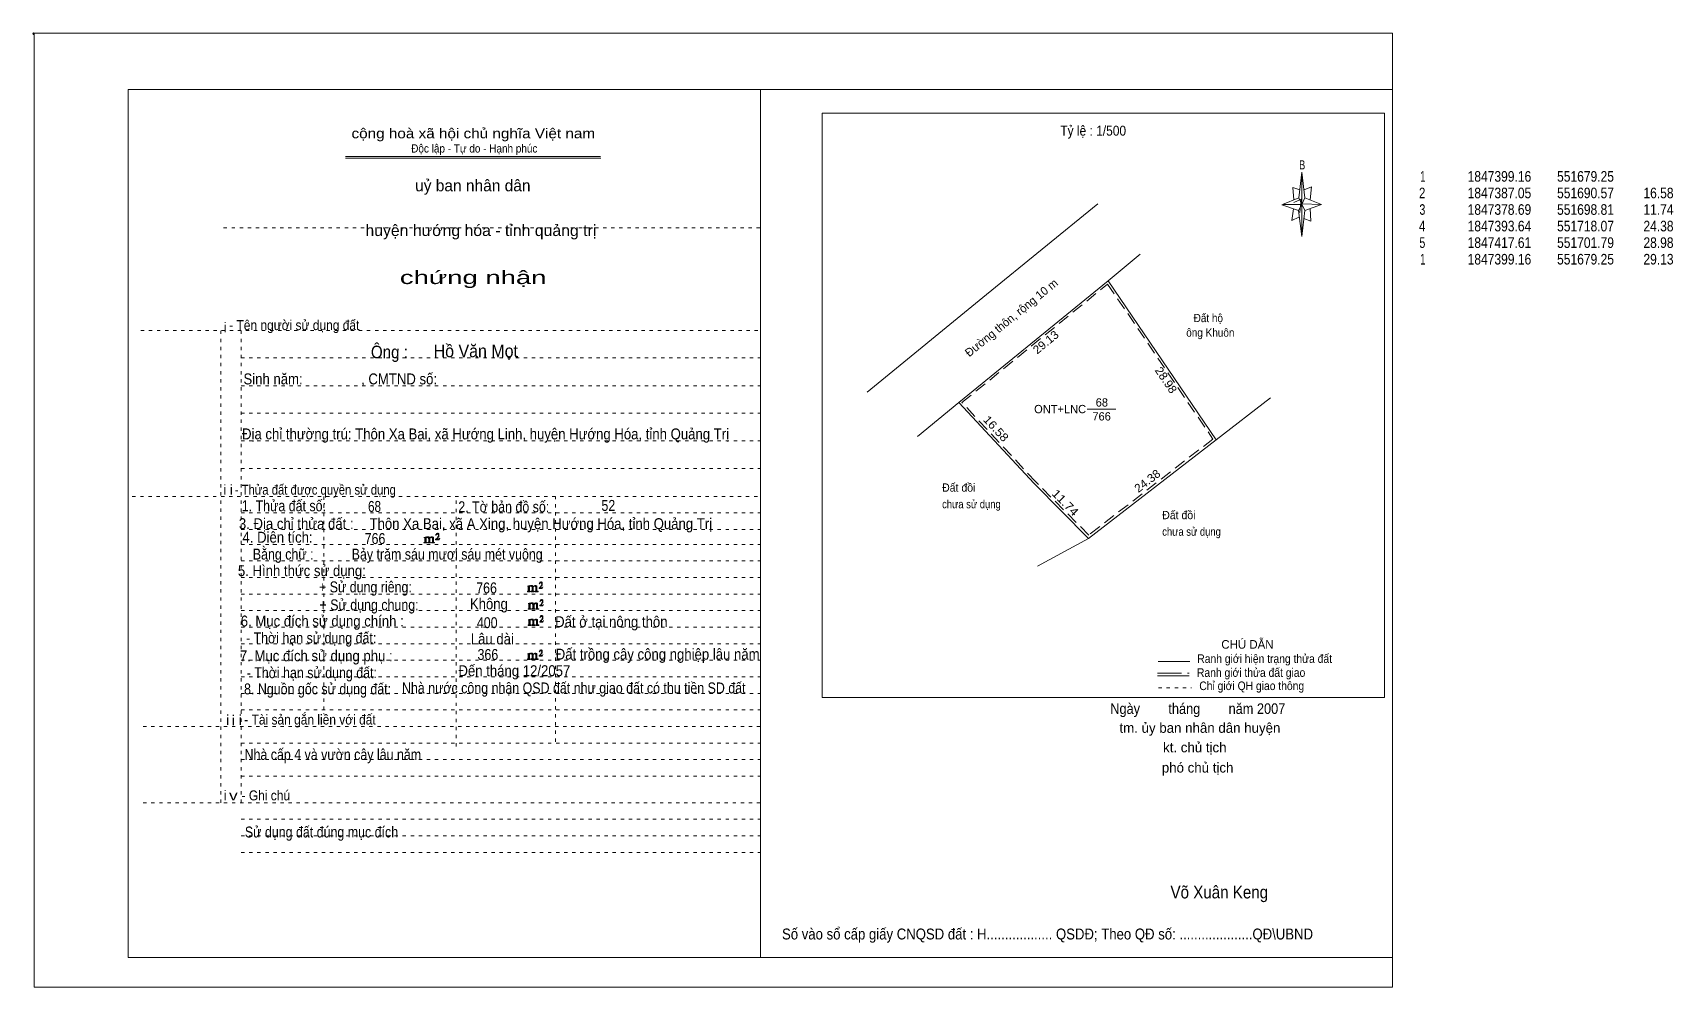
# Model space of a CAD drawing. Header units: centimetres. Extents: x -1.6 to 48, y -3.3 to 25.5.
import ezdxf
from ezdxf.enums import TextEntityAlignment as Align

# ---------------------------------------------------------------- set-up
doc = ezdxf.new("R2010")
doc.units = ezdxf.units.CM
doc.header["$LTSCALE"] = 0.12
for name, pattern in [('DOTTED', [1.5, 0.3, -1.2]), ('LONG_DASHED', [7.5, 6, -1.5]), ('MEDIUM_DASHED', [4.5, 3, -1.5])]:
    doc.linetypes.add(name, pattern=pattern)
for name, color, linetype, lineweight in [('1', 7, 'DOTTED', 13), ('10', 7, 'Continuous', 13), ('13', 7, 'Continuous', 13), ('4', 7, 'Continuous', 13), ('5', 7, 'Continuous', 13), ('50', 7, 'Continuous', 13)]:
    doc.layers.add(name, color=color, linetype=linetype, lineweight=lineweight)
doc.layers.add('25', color=7, linetype='Continuous')
doc.layers.add('30', color=7, linetype='Continuous')

msp = doc.modelspace()

# ---------------------------------------------------------------- hatches: boundary and pattern name
at = {"layer": '50'}
for points in [[(10.27, 10.13), (10.27, 10.12), (10.27, 10.11), (10.25, 10.11), (10.24, 10.11), (10.24, 10.1), (10.33, 10.1), (10.33, 10.11), (10.32, 10.11), (10.31, 10.11), (10.31, 10.12), (10.31, 10.13), (10.31, 10.24), (10.31, 10.25), (10.32, 10.26), (10.34, 10.26), (10.35, 10.26), (10.36, 10.26), (10.37, 10.25), (10.39, 10.22), (10.39, 10.13), (10.37, 10.12), (10.37, 10.11), (10.36, 10.11), (10.35, 10.11), (10.35, 10.1), (10.44, 10.1), (10.44, 10.11), (10.43, 10.11), (10.42, 10.11), (10.42, 10.12), (10.42, 10.13), (10.42, 10.24), (10.44, 10.26), (10.45, 10.26), (10.46, 10.26), (10.49, 10.26), (10.49, 10.25), (10.5, 10.24), (10.5, 10.22), (10.5, 10.13), (10.5, 10.12), (10.49, 10.11), (10.49, 10.11), (10.47, 10.11), (10.47, 10.1), (10.56, 10.1), (10.56, 10.11), (10.55, 10.11), (10.54, 10.11), (10.53, 10.12), (10.53, 10.13), (10.53, 10.2), (10.53, 10.25), (10.53, 10.26), (10.52, 10.27), (10.5, 10.28), (10.47, 10.28), (10.46, 10.28), (10.44, 10.27), (10.41, 10.25), (10.41, 10.26), (10.4, 10.28), (10.39, 10.28), (10.37, 10.28), (10.35, 10.28), (10.34, 10.28), (10.32, 10.26), (10.31, 10.26), (10.31, 10.25), (10.31, 10.25), (10.31, 10.26), (10.31, 10.28), (10.24, 10.26), (10.24, 10.26), (10.25, 10.26), (10.27, 10.25), (10.27, 10.24), (10.27, 10.23)], [(10.69, 10.19), (10.72, 10.24), (10.72, 10.24), (10.71, 10.22), (10.69, 10.22), (10.68, 10.22), (10.63, 10.22), (10.66, 10.26), (10.67, 10.27), (10.69, 10.28), (10.69, 10.3), (10.69, 10.32), (10.69, 10.34), (10.69, 10.35), (10.69, 10.37), (10.68, 10.38), (10.67, 10.38), (10.66, 10.39), (10.65, 10.39), (10.63, 10.38), (10.63, 10.38), (10.62, 10.37), (10.61, 10.35), (10.59, 10.33), (10.61, 10.33), (10.61, 10.35), (10.62, 10.35), (10.63, 10.36), (10.65, 10.36), (10.66, 10.36), (10.67, 10.35), (10.68, 10.35), (10.68, 10.32), (10.68, 10.3), (10.66, 10.28), (10.66, 10.26), (10.65, 10.25), (10.59, 10.2), (10.59, 10.19)], [(13.39, 8.66), (13.39, 8.65), (13.39, 8.64), (13.38, 8.64), (13.37, 8.64), (13.37, 8.62), (13.45, 8.62), (13.45, 8.64), (13.44, 8.64), (13.43, 8.64), (13.43, 8.65), (13.43, 8.66), (13.43, 8.77), (13.43, 8.78), (13.44, 8.79), (13.47, 8.79), (13.48, 8.79), (13.49, 8.79), (13.5, 8.78), (13.51, 8.74), (13.51, 8.66), (13.5, 8.65), (13.5, 8.64), (13.49, 8.64), (13.48, 8.64), (13.48, 8.62), (13.57, 8.62), (13.57, 8.64), (13.55, 8.64), (13.54, 8.64), (13.54, 8.65), (13.54, 8.66), (13.54, 8.77), (13.57, 8.79), (13.58, 8.79), (13.59, 8.79), (13.61, 8.79), (13.61, 8.78), (13.62, 8.77), (13.62, 8.74), (13.62, 8.66), (13.62, 8.65), (13.61, 8.64), (13.61, 8.64), (13.6, 8.64), (13.6, 8.62), (13.69, 8.62), (13.69, 8.64), (13.67, 8.64), (13.66, 8.64), (13.65, 8.65), (13.65, 8.66), (13.65, 8.73), (13.65, 8.78), (13.65, 8.79), (13.64, 8.8), (13.62, 8.81), (13.6, 8.81), (13.59, 8.81), (13.57, 8.8), (13.53, 8.78), (13.53, 8.79), (13.52, 8.81), (13.51, 8.81), (13.5, 8.81), (13.48, 8.81), (13.47, 8.81), (13.44, 8.79), (13.43, 8.79), (13.43, 8.78), (13.43, 8.78), (13.43, 8.79), (13.43, 8.81), (13.37, 8.79), (13.37, 8.79), (13.38, 8.79), (13.39, 8.78), (13.39, 8.77), (13.39, 8.76)], [(13.82, 8.72), (13.84, 8.77), (13.84, 8.77), (13.83, 8.74), (13.82, 8.74), (13.81, 8.74), (13.75, 8.74), (13.79, 8.79), (13.8, 8.8), (13.82, 8.81), (13.82, 8.83), (13.82, 8.84), (13.82, 8.87), (13.82, 8.88), (13.82, 8.9), (13.81, 8.91), (13.8, 8.91), (13.79, 8.92), (13.77, 8.92), (13.75, 8.91), (13.75, 8.91), (13.74, 8.9), (13.73, 8.88), (13.72, 8.86), (13.73, 8.86), (13.73, 8.88), (13.74, 8.88), (13.75, 8.89), (13.77, 8.89), (13.79, 8.89), (13.8, 8.88), (13.81, 8.88), (13.81, 8.84), (13.81, 8.83), (13.79, 8.81), (13.79, 8.79), (13.77, 8.78), (13.72, 8.73), (13.72, 8.72)], [(13.41, 8.12), (13.41, 8.11), (13.41, 8.1), (13.4, 8.1), (13.39, 8.1), (13.39, 8.09), (13.48, 8.09), (13.48, 8.1), (13.47, 8.1), (13.45, 8.1), (13.45, 8.11), (13.45, 8.12), (13.45, 8.23), (13.45, 8.24), (13.47, 8.26), (13.49, 8.26), (13.5, 8.26), (13.51, 8.26), (13.52, 8.24), (13.53, 8.21), (13.53, 8.12), (13.52, 8.11), (13.52, 8.1), (13.51, 8.1), (13.5, 8.1), (13.5, 8.09), (13.59, 8.09), (13.59, 8.1), (13.58, 8.1), (13.57, 8.1), (13.57, 8.11), (13.57, 8.12), (13.57, 8.23), (13.59, 8.26), (13.6, 8.26), (13.61, 8.26), (13.63, 8.26), (13.63, 8.24), (13.64, 8.23), (13.64, 8.21), (13.64, 8.12), (13.64, 8.11), (13.63, 8.1), (13.63, 8.1), (13.62, 8.1), (13.62, 8.09), (13.71, 8.09), (13.71, 8.1), (13.7, 8.1), (13.69, 8.1), (13.67, 8.11), (13.67, 8.12), (13.67, 8.2), (13.67, 8.24), (13.67, 8.26), (13.66, 8.27), (13.64, 8.28), (13.62, 8.28), (13.61, 8.28), (13.59, 8.27), (13.55, 8.24), (13.55, 8.26), (13.54, 8.28), (13.53, 8.28), (13.52, 8.28), (13.5, 8.28), (13.49, 8.28), (13.47, 8.26), (13.45, 8.26), (13.45, 8.24), (13.45, 8.24), (13.45, 8.26), (13.45, 8.28), (13.39, 8.26), (13.39, 8.26), (13.4, 8.26), (13.41, 8.24), (13.41, 8.23), (13.41, 8.22)], [(13.84, 8.19), (13.86, 8.23), (13.86, 8.23), (13.85, 8.21), (13.84, 8.21), (13.83, 8.21), (13.77, 8.21), (13.81, 8.26), (13.82, 8.27), (13.84, 8.28), (13.84, 8.3), (13.84, 8.31), (13.84, 8.33), (13.84, 8.34), (13.84, 8.37), (13.83, 8.38), (13.82, 8.38), (13.81, 8.39), (13.8, 8.39), (13.77, 8.38), (13.77, 8.38), (13.76, 8.37), (13.75, 8.34), (13.74, 8.32), (13.75, 8.32), (13.75, 8.34), (13.76, 8.34), (13.77, 8.36), (13.8, 8.36), (13.81, 8.36), (13.82, 8.34), (13.83, 8.34), (13.83, 8.31), (13.83, 8.3), (13.81, 8.28), (13.81, 8.26), (13.8, 8.24), (13.74, 8.2), (13.74, 8.19)], [(13.41, 7.64), (13.41, 7.63), (13.41, 7.62), (13.4, 7.62), (13.39, 7.62), (13.39, 7.6), (13.47, 7.6), (13.47, 7.62), (13.46, 7.62), (13.45, 7.62), (13.45, 7.63), (13.45, 7.64), (13.45, 7.75), (13.45, 7.76), (13.46, 7.77), (13.49, 7.77), (13.5, 7.77), (13.51, 7.77), (13.52, 7.76), (13.53, 7.72), (13.53, 7.64), (13.52, 7.63), (13.52, 7.62), (13.51, 7.62), (13.5, 7.62), (13.5, 7.6), (13.59, 7.6), (13.59, 7.62), (13.57, 7.62), (13.56, 7.62), (13.56, 7.63), (13.56, 7.64), (13.56, 7.75), (13.59, 7.77), (13.6, 7.77), (13.61, 7.77), (13.63, 7.77), (13.63, 7.76), (13.64, 7.75), (13.64, 7.72), (13.64, 7.64), (13.64, 7.63), (13.63, 7.62), (13.63, 7.62), (13.62, 7.62), (13.62, 7.6), (13.71, 7.6), (13.71, 7.62), (13.69, 7.62), (13.68, 7.62), (13.67, 7.63), (13.67, 7.64), (13.67, 7.71), (13.67, 7.76), (13.67, 7.77), (13.66, 7.78), (13.64, 7.79), (13.62, 7.79), (13.61, 7.79), (13.59, 7.78), (13.55, 7.76), (13.55, 7.77), (13.54, 7.79), (13.53, 7.79), (13.52, 7.79), (13.5, 7.79), (13.49, 7.79), (13.46, 7.77), (13.45, 7.77), (13.45, 7.76), (13.45, 7.76), (13.45, 7.77), (13.45, 7.79), (13.39, 7.77), (13.39, 7.77), (13.4, 7.77), (13.41, 7.76), (13.41, 7.75), (13.41, 7.74)], [(13.84, 7.7), (13.86, 7.75), (13.86, 7.75), (13.85, 7.72), (13.84, 7.72), (13.83, 7.72), (13.77, 7.72), (13.81, 7.77), (13.82, 7.78), (13.84, 7.79), (13.84, 7.81), (13.84, 7.82), (13.84, 7.85), (13.84, 7.86), (13.84, 7.88), (13.83, 7.89), (13.82, 7.89), (13.81, 7.9), (13.79, 7.9), (13.77, 7.89), (13.77, 7.89), (13.76, 7.88), (13.75, 7.86), (13.74, 7.84), (13.75, 7.84), (13.75, 7.86), (13.76, 7.86), (13.77, 7.87), (13.79, 7.87), (13.81, 7.87), (13.82, 7.86), (13.83, 7.86), (13.83, 7.82), (13.83, 7.81), (13.81, 7.79), (13.81, 7.77), (13.79, 7.76), (13.74, 7.71), (13.74, 7.7)], [(13.39, 6.61), (13.39, 6.6), (13.39, 6.59), (13.38, 6.59), (13.37, 6.59), (13.37, 6.57), (13.45, 6.57), (13.45, 6.59), (13.44, 6.59), (13.43, 6.59), (13.43, 6.6), (13.43, 6.61), (13.43, 6.72), (13.43, 6.73), (13.44, 6.74), (13.47, 6.74), (13.48, 6.74), (13.49, 6.74), (13.5, 6.73), (13.51, 6.69), (13.51, 6.61), (13.5, 6.6), (13.5, 6.59), (13.49, 6.59), (13.48, 6.59), (13.48, 6.57), (13.57, 6.57), (13.57, 6.59), (13.55, 6.59), (13.54, 6.59), (13.54, 6.6), (13.54, 6.61), (13.54, 6.72), (13.57, 6.74), (13.58, 6.74), (13.59, 6.74), (13.61, 6.74), (13.61, 6.73), (13.62, 6.72), (13.62, 6.69), (13.62, 6.61), (13.62, 6.6), (13.61, 6.59), (13.61, 6.59), (13.6, 6.59), (13.6, 6.57), (13.69, 6.57), (13.69, 6.59), (13.67, 6.59), (13.66, 6.59), (13.65, 6.6), (13.65, 6.61), (13.65, 6.68), (13.65, 6.73), (13.65, 6.74), (13.64, 6.75), (13.62, 6.76), (13.6, 6.76), (13.59, 6.76), (13.57, 6.75), (13.53, 6.73), (13.53, 6.74), (13.52, 6.76), (13.51, 6.76), (13.5, 6.76), (13.48, 6.76), (13.47, 6.76), (13.44, 6.74), (13.43, 6.74), (13.43, 6.73), (13.43, 6.73), (13.43, 6.74), (13.43, 6.76), (13.37, 6.74), (13.37, 6.74), (13.38, 6.74), (13.39, 6.73), (13.39, 6.72), (13.39, 6.71)], [(13.82, 6.67), (13.84, 6.72), (13.84, 6.72), (13.83, 6.69), (13.82, 6.69), (13.81, 6.69), (13.75, 6.69), (13.79, 6.74), (13.8, 6.75), (13.82, 6.76), (13.82, 6.78), (13.82, 6.79), (13.82, 6.82), (13.82, 6.83), (13.82, 6.85), (13.81, 6.86), (13.8, 6.86), (13.79, 6.87), (13.77, 6.87), (13.75, 6.86), (13.75, 6.86), (13.74, 6.85), (13.73, 6.83), (13.72, 6.81), (13.73, 6.81), (13.73, 6.83), (13.74, 6.83), (13.75, 6.84), (13.77, 6.84), (13.79, 6.84), (13.8, 6.83), (13.81, 6.83), (13.81, 6.79), (13.81, 6.78), (13.79, 6.76), (13.79, 6.74), (13.77, 6.73), (13.72, 6.68), (13.72, 6.67)]]:
    msp.add_hatch(color=256, dxfattribs=at).paths.add_polyline_path(points)

# ---------------------------------------------------------------- linework, layer by layer
at = {"layer": '1', "linetype": 'Continuous'}
for p, q in [((1.31, -2.42), (1.31, 23.78)), ((1.31, 23.78), (39.51, 23.78)), ((20.41, -2.42), (20.41, 23.78)), ((39.51, -2.42), (39.51, 23.78)), ((7.87, 21.76), (15.58, 21.76)), ((7.87, 21.71), (15.59, 21.71)), ((36.67, 20.13), (36.16, 20.3)), ((1.31, -2.42), (39.51, -2.42))]:
    msp.add_line(p, q, dxfattribs=at)
at = {"layer": '1'}
for p, q in [((4.19, 19.61), (20.41, 19.61)), ((1.69, 16.51), (20.41, 16.51)), ((4.11, 2.25), (4.11, 16.51)), ((4.72, 2.25), (4.72, 16.51)), ((4.72, 15.68), (20.41, 15.68)), ((4.72, 14.84), (20.41, 14.84)), ((4.72, 14.01), (20.41, 14.01)), ((4.72, 13.18), (20.41, 13.18)), ((4.72, 12.34), (20.41, 12.34)), ((1.43, 11.5), (20.41, 11.5)), ((7.22, 5.05), (7.22, 11.5)), ((11.22, 3.95), (11.22, 11.5)), ((14.22, 4.09), (14.22, 11.5)), ((4.72, 11), (20.41, 11)), ((4.72, 10.5), (20.41, 10.5)), ((4.72, 10.05), (20.41, 10.05)), ((4.72, 9.55), (20.41, 9.55)), ((4.72, 9.05), (20.41, 9.05)), ((4.72, 8.55), (20.41, 8.55)), ((4.72, 8.05), (20.41, 8.05)), ((4.72, 7.55), (20.41, 7.55)), ((4.72, 7.05), (20.41, 7.05)), ((4.72, 6.55), (20.41, 6.55)), ((4.72, 6.05), (20.41, 6.05)), ((4.72, 5.55), (20.41, 5.55)), ((4.72, 5.05), (20.41, 5.05)), ((1.76, 4.55), (20.41, 4.55)), ((4.72, 4.05), (20.41, 4.05)), ((4.72, 3.55), (20.41, 3.55)), ((4.72, 3.05), (20.41, 3.05)), ((1.76, 2.25), (20.41, 2.25)), ((4.72, 1.75), (20.41, 1.75)), ((4.72, 1.25), (20.41, 1.25)), ((4.72, 0.75), (20.41, 0.75))]:
    msp.add_line(p, q, dxfattribs=at)
at = {"layer": '1', "linetype": 'Continuous'}
msp.add_lwpolyline([(-1.53, -3.32), (39.51, -3.32), (39.51, 25.48), (-1.53, 25.48)], close=True, dxfattribs=at)
msp.add_lwpolyline([(36.68, 19.93), (36.47, 19.83), (36.52, 20.18)], dxfattribs=at)
at = {"layer": '10'}
for p, q in [((30.6, 20.33), (27.24, 17.59)), ((30.92, 18.01), (31.88, 18.81)), ((27.24, 17.59), (23.64, 14.65)), ((34.18, 13.21), (35.82, 14.47)), ((25.16, 13.31), (26.4, 14.33)), ((30.32, 10.23), (28.78, 9.39))]:
    msp.add_line(p, q, dxfattribs=at)
msp.add_lwpolyline([(30.32, 10.23), (28.68, 11.89), (26.4, 14.33), (30.92, 18.01), (34.18, 13.21)], close=True, dxfattribs=at)
at = {"layer": '10', "linetype": 'MEDIUM_DASHED'}
msp.add_lwpolyline([(30.33, 10.33), (28.73, 11.94), (26.5, 14.33), (30.9, 17.91), (34.08, 13.23)], close=True, dxfattribs=at)
at = {"layer": '13'}
msp.add_line((30.28, 14.13), (31.15, 14.13), dxfattribs=at)
at = {"layer": '4'}
for p, q in [((32.43, 6.51), (33.38, 6.51)), ((32.41, 6.08), (33.36, 6.08))]:
    msp.add_line(p, q, dxfattribs=at)
at = {"layer": '4', "linetype": 'LONG_DASHED'}
msp.add_line((32.41, 6.16), (33.36, 6.16), dxfattribs=at)
at = {"layer": '4', "linetype": 'DOTTED'}
msp.add_line((32.44, 5.72), (33.43, 5.72), dxfattribs=at)
at = {"layer": '4'}
msp.add_lwpolyline([(22.28, 23.07), (39.27, 23.07), (39.27, 5.43), (22.28, 5.43)], close=True, dxfattribs=at)
msp.add_circle((-1.55, 25.47), 0.025, dxfattribs=at)
at = {"layer": '5'}
for p, q in [((36.68, 20.51), (36.77, 21.29)), ((36.86, 20.51), (37.36, 20.31)), ((36.86, 20.13), (36.77, 19.35)), ((37.04, 19.81), (36.83, 19.89)), ((37.02, 20.19), (37.04, 19.81))]:
    msp.add_line(p, q, dxfattribs=at)
for points in [[(36.71, 20.75), (36.5, 20.83), (36.53, 20.45)], [(36.84, 20.75), (37.06, 20.85), (37.02, 20.45)], [(36.77, 20.31), (36.68, 20.51), (36.18, 20.31)], [(36.53, 20.37), (36.75, 20.47), (36.71, 20.07)], [(36.77, 20.31), (36.86, 20.13), (37.36, 20.31)]]:
    msp.add_lwpolyline(points, dxfattribs=at)
for points in [[(36.77, 21.29), (36.86, 20.51), (36.77, 20.31)], [(36.77, 20.31), (36.18, 20.31), (36.68, 20.51), (36.86, 20.13), (37.36, 20.31), (36.77, 20.33)], [(36.77, 20.31), (36.77, 19.35), (36.67, 20.13)]]:
    msp.add_lwpolyline(points, close=True, dxfattribs=at)
at = {"layer": '50'}
for points in [[(10.27, 10.13), (10.27, 10.12), (10.27, 10.11), (10.25, 10.11), (10.24, 10.11), (10.24, 10.1), (10.33, 10.1), (10.33, 10.11), (10.32, 10.11), (10.31, 10.11), (10.31, 10.12), (10.31, 10.13), (10.31, 10.24), (10.31, 10.25), (10.32, 10.26), (10.34, 10.26), (10.35, 10.26), (10.36, 10.26), (10.37, 10.25), (10.39, 10.22), (10.39, 10.13), (10.37, 10.12), (10.37, 10.11), (10.36, 10.11), (10.35, 10.11), (10.35, 10.1), (10.44, 10.1), (10.44, 10.11), (10.43, 10.11), (10.42, 10.11), (10.42, 10.12), (10.42, 10.13), (10.42, 10.24), (10.44, 10.26), (10.45, 10.26), (10.46, 10.26), (10.49, 10.26), (10.49, 10.25), (10.5, 10.24), (10.5, 10.22), (10.5, 10.13), (10.5, 10.12), (10.49, 10.11), (10.49, 10.11), (10.47, 10.11), (10.47, 10.1), (10.56, 10.1), (10.56, 10.11), (10.55, 10.11), (10.54, 10.11), (10.53, 10.12), (10.53, 10.13), (10.53, 10.2), (10.53, 10.25), (10.53, 10.26), (10.52, 10.27), (10.5, 10.28), (10.47, 10.28), (10.46, 10.28), (10.44, 10.27), (10.41, 10.25), (10.41, 10.26), (10.4, 10.28), (10.39, 10.28), (10.37, 10.28), (10.35, 10.28), (10.34, 10.28), (10.32, 10.26), (10.31, 10.26), (10.31, 10.25), (10.31, 10.25), (10.31, 10.26), (10.31, 10.28), (10.24, 10.26), (10.24, 10.26), (10.25, 10.26), (10.27, 10.25), (10.27, 10.24), (10.27, 10.23)], [(10.69, 10.19), (10.72, 10.24), (10.72, 10.24), (10.71, 10.22), (10.69, 10.22), (10.68, 10.22), (10.63, 10.22), (10.66, 10.26), (10.67, 10.27), (10.69, 10.28), (10.69, 10.3), (10.69, 10.32), (10.69, 10.34), (10.69, 10.35), (10.69, 10.37), (10.68, 10.38), (10.67, 10.38), (10.66, 10.39), (10.65, 10.39), (10.63, 10.38), (10.63, 10.38), (10.62, 10.37), (10.61, 10.35), (10.59, 10.33), (10.61, 10.33), (10.61, 10.35), (10.62, 10.35), (10.63, 10.36), (10.65, 10.36), (10.66, 10.36), (10.67, 10.35), (10.68, 10.35), (10.68, 10.32), (10.68, 10.3), (10.66, 10.28), (10.66, 10.26), (10.65, 10.25), (10.59, 10.2), (10.59, 10.19)], [(13.39, 8.66), (13.39, 8.65), (13.39, 8.64), (13.38, 8.64), (13.37, 8.64), (13.37, 8.62), (13.45, 8.62), (13.45, 8.64), (13.44, 8.64), (13.43, 8.64), (13.43, 8.65), (13.43, 8.66), (13.43, 8.77), (13.43, 8.78), (13.44, 8.79), (13.47, 8.79), (13.48, 8.79), (13.49, 8.79), (13.5, 8.78), (13.51, 8.74), (13.51, 8.66), (13.5, 8.65), (13.5, 8.64), (13.49, 8.64), (13.48, 8.64), (13.48, 8.62), (13.57, 8.62), (13.57, 8.64), (13.55, 8.64), (13.54, 8.64), (13.54, 8.65), (13.54, 8.66), (13.54, 8.77), (13.57, 8.79), (13.58, 8.79), (13.59, 8.79), (13.61, 8.79), (13.61, 8.78), (13.62, 8.77), (13.62, 8.74), (13.62, 8.66), (13.62, 8.65), (13.61, 8.64), (13.61, 8.64), (13.6, 8.64), (13.6, 8.62), (13.69, 8.62), (13.69, 8.64), (13.67, 8.64), (13.66, 8.64), (13.65, 8.65), (13.65, 8.66), (13.65, 8.73), (13.65, 8.78), (13.65, 8.79), (13.64, 8.8), (13.62, 8.81), (13.6, 8.81), (13.59, 8.81), (13.57, 8.8), (13.53, 8.78), (13.53, 8.79), (13.52, 8.81), (13.51, 8.81), (13.5, 8.81), (13.48, 8.81), (13.47, 8.81), (13.44, 8.79), (13.43, 8.79), (13.43, 8.78), (13.43, 8.78), (13.43, 8.79), (13.43, 8.81), (13.37, 8.79), (13.37, 8.79), (13.38, 8.79), (13.39, 8.78), (13.39, 8.77), (13.39, 8.76)], [(13.82, 8.72), (13.84, 8.77), (13.84, 8.77), (13.83, 8.74), (13.82, 8.74), (13.81, 8.74), (13.75, 8.74), (13.79, 8.79), (13.8, 8.8), (13.82, 8.81), (13.82, 8.83), (13.82, 8.84), (13.82, 8.87), (13.82, 8.88), (13.82, 8.9), (13.81, 8.91), (13.8, 8.91), (13.79, 8.92), (13.77, 8.92), (13.75, 8.91), (13.75, 8.91), (13.74, 8.9), (13.73, 8.88), (13.72, 8.86), (13.73, 8.86), (13.73, 8.88), (13.74, 8.88), (13.75, 8.89), (13.77, 8.89), (13.79, 8.89), (13.8, 8.88), (13.81, 8.88), (13.81, 8.84), (13.81, 8.83), (13.79, 8.81), (13.79, 8.79), (13.77, 8.78), (13.72, 8.73), (13.72, 8.72)], [(13.41, 8.12), (13.41, 8.11), (13.41, 8.1), (13.4, 8.1), (13.39, 8.1), (13.39, 8.09), (13.48, 8.09), (13.48, 8.1), (13.47, 8.1), (13.45, 8.1), (13.45, 8.11), (13.45, 8.12), (13.45, 8.23), (13.45, 8.24), (13.47, 8.26), (13.49, 8.26), (13.5, 8.26), (13.51, 8.26), (13.52, 8.24), (13.53, 8.21), (13.53, 8.12), (13.52, 8.11), (13.52, 8.1), (13.51, 8.1), (13.5, 8.1), (13.5, 8.09), (13.59, 8.09), (13.59, 8.1), (13.58, 8.1), (13.57, 8.1), (13.57, 8.11), (13.57, 8.12), (13.57, 8.23), (13.59, 8.26), (13.6, 8.26), (13.61, 8.26), (13.63, 8.26), (13.63, 8.24), (13.64, 8.23), (13.64, 8.21), (13.64, 8.12), (13.64, 8.11), (13.63, 8.1), (13.63, 8.1), (13.62, 8.1), (13.62, 8.09), (13.71, 8.09), (13.71, 8.1), (13.7, 8.1), (13.69, 8.1), (13.67, 8.11), (13.67, 8.12), (13.67, 8.2), (13.67, 8.24), (13.67, 8.26), (13.66, 8.27), (13.64, 8.28), (13.62, 8.28), (13.61, 8.28), (13.59, 8.27), (13.55, 8.24), (13.55, 8.26), (13.54, 8.28), (13.53, 8.28), (13.52, 8.28), (13.5, 8.28), (13.49, 8.28), (13.47, 8.26), (13.45, 8.26), (13.45, 8.24), (13.45, 8.24), (13.45, 8.26), (13.45, 8.28), (13.39, 8.26), (13.39, 8.26), (13.4, 8.26), (13.41, 8.24), (13.41, 8.23), (13.41, 8.22)], [(13.84, 8.19), (13.86, 8.23), (13.86, 8.23), (13.85, 8.21), (13.84, 8.21), (13.83, 8.21), (13.77, 8.21), (13.81, 8.26), (13.82, 8.27), (13.84, 8.28), (13.84, 8.3), (13.84, 8.31), (13.84, 8.33), (13.84, 8.34), (13.84, 8.37), (13.83, 8.38), (13.82, 8.38), (13.81, 8.39), (13.8, 8.39), (13.77, 8.38), (13.77, 8.38), (13.76, 8.37), (13.75, 8.34), (13.74, 8.32), (13.75, 8.32), (13.75, 8.34), (13.76, 8.34), (13.77, 8.36), (13.8, 8.36), (13.81, 8.36), (13.82, 8.34), (13.83, 8.34), (13.83, 8.31), (13.83, 8.3), (13.81, 8.28), (13.81, 8.26), (13.8, 8.24), (13.74, 8.2), (13.74, 8.19)], [(13.41, 7.64), (13.41, 7.63), (13.41, 7.62), (13.4, 7.62), (13.39, 7.62), (13.39, 7.6), (13.47, 7.6), (13.47, 7.62), (13.46, 7.62), (13.45, 7.62), (13.45, 7.63), (13.45, 7.64), (13.45, 7.75), (13.45, 7.76), (13.46, 7.77), (13.49, 7.77), (13.5, 7.77), (13.51, 7.77), (13.52, 7.76), (13.53, 7.72), (13.53, 7.64), (13.52, 7.63), (13.52, 7.62), (13.51, 7.62), (13.5, 7.62), (13.5, 7.6), (13.59, 7.6), (13.59, 7.62), (13.57, 7.62), (13.56, 7.62), (13.56, 7.63), (13.56, 7.64), (13.56, 7.75), (13.59, 7.77), (13.6, 7.77), (13.61, 7.77), (13.63, 7.77), (13.63, 7.76), (13.64, 7.75), (13.64, 7.72), (13.64, 7.64), (13.64, 7.63), (13.63, 7.62), (13.63, 7.62), (13.62, 7.62), (13.62, 7.6), (13.71, 7.6), (13.71, 7.62), (13.69, 7.62), (13.68, 7.62), (13.67, 7.63), (13.67, 7.64), (13.67, 7.71), (13.67, 7.76), (13.67, 7.77), (13.66, 7.78), (13.64, 7.79), (13.62, 7.79), (13.61, 7.79), (13.59, 7.78), (13.55, 7.76), (13.55, 7.77), (13.54, 7.79), (13.53, 7.79), (13.52, 7.79), (13.5, 7.79), (13.49, 7.79), (13.46, 7.77), (13.45, 7.77), (13.45, 7.76), (13.45, 7.76), (13.45, 7.77), (13.45, 7.79), (13.39, 7.77), (13.39, 7.77), (13.4, 7.77), (13.41, 7.76), (13.41, 7.75), (13.41, 7.74)], [(13.84, 7.7), (13.86, 7.75), (13.86, 7.75), (13.85, 7.72), (13.84, 7.72), (13.83, 7.72), (13.77, 7.72), (13.81, 7.77), (13.82, 7.78), (13.84, 7.79), (13.84, 7.81), (13.84, 7.82), (13.84, 7.85), (13.84, 7.86), (13.84, 7.88), (13.83, 7.89), (13.82, 7.89), (13.81, 7.9), (13.79, 7.9), (13.77, 7.89), (13.77, 7.89), (13.76, 7.88), (13.75, 7.86), (13.74, 7.84), (13.75, 7.84), (13.75, 7.86), (13.76, 7.86), (13.77, 7.87), (13.79, 7.87), (13.81, 7.87), (13.82, 7.86), (13.83, 7.86), (13.83, 7.82), (13.83, 7.81), (13.81, 7.79), (13.81, 7.77), (13.79, 7.76), (13.74, 7.71), (13.74, 7.7)], [(13.39, 6.61), (13.39, 6.6), (13.39, 6.59), (13.38, 6.59), (13.37, 6.59), (13.37, 6.57), (13.45, 6.57), (13.45, 6.59), (13.44, 6.59), (13.43, 6.59), (13.43, 6.6), (13.43, 6.61), (13.43, 6.72), (13.43, 6.73), (13.44, 6.74), (13.47, 6.74), (13.48, 6.74), (13.49, 6.74), (13.5, 6.73), (13.51, 6.69), (13.51, 6.61), (13.5, 6.6), (13.5, 6.59), (13.49, 6.59), (13.48, 6.59), (13.48, 6.57), (13.57, 6.57), (13.57, 6.59), (13.55, 6.59), (13.54, 6.59), (13.54, 6.6), (13.54, 6.61), (13.54, 6.72), (13.57, 6.74), (13.58, 6.74), (13.59, 6.74), (13.61, 6.74), (13.61, 6.73), (13.62, 6.72), (13.62, 6.69), (13.62, 6.61), (13.62, 6.6), (13.61, 6.59), (13.61, 6.59), (13.6, 6.59), (13.6, 6.57), (13.69, 6.57), (13.69, 6.59), (13.67, 6.59), (13.66, 6.59), (13.65, 6.6), (13.65, 6.61), (13.65, 6.68), (13.65, 6.73), (13.65, 6.74), (13.64, 6.75), (13.62, 6.76), (13.6, 6.76), (13.59, 6.76), (13.57, 6.75), (13.53, 6.73), (13.53, 6.74), (13.52, 6.76), (13.51, 6.76), (13.5, 6.76), (13.48, 6.76), (13.47, 6.76), (13.44, 6.74), (13.43, 6.74), (13.43, 6.73), (13.43, 6.73), (13.43, 6.74), (13.43, 6.76), (13.37, 6.74), (13.37, 6.74), (13.38, 6.74), (13.39, 6.73), (13.39, 6.72), (13.39, 6.71)], [(13.82, 6.67), (13.84, 6.72), (13.84, 6.72), (13.83, 6.69), (13.82, 6.69), (13.81, 6.69), (13.75, 6.69), (13.79, 6.74), (13.8, 6.75), (13.82, 6.76), (13.82, 6.78), (13.82, 6.79), (13.82, 6.82), (13.82, 6.83), (13.82, 6.85), (13.81, 6.86), (13.8, 6.86), (13.79, 6.87), (13.77, 6.87), (13.75, 6.86), (13.75, 6.86), (13.74, 6.85), (13.73, 6.83), (13.72, 6.81), (13.73, 6.81), (13.73, 6.83), (13.74, 6.83), (13.75, 6.84), (13.77, 6.84), (13.79, 6.84), (13.8, 6.83), (13.81, 6.83), (13.81, 6.79), (13.81, 6.78), (13.79, 6.76), (13.79, 6.74), (13.77, 6.73), (13.72, 6.68), (13.72, 6.67)]]:
    msp.add_lwpolyline(points, close=True, dxfattribs=at)

# ---------------------------------------------------------------- texts
at = {"layer": '1'}
for s, height, width, p in [('cộng hoà xã hội chủ nghĩa Việt nam', 0.3, 1.15, (11.735, 22.31)), ('Độc lập - Tự do - Hạnh phúc', 0.25, 0.9, (11.765, 21.88)), ('chứng nhận', 0.4, 1.55, (11.73, 17.91)), ('- Tên người sử dụng đất', 0.3, 0.9, (6.325, 16.52)), ('- Thửa đất được quyền sử dụng', 0.3, 0.85, (6.96, 11.55)), ('- Tài sản gắn liền với đất ', 0.3, 0.9, (6.85, 4.61)), ('v', 0.3, 1.3, (4.485, 2.32)), ('- Ghi chú', 0.3, 0.9, (5.465, 2.32))]:
    msp.add_text(s, height=height, dxfattribs=dict(at, width=width)).set_placement(p, align=Align.CENTER)
for s, height, p in [('uỷ ban nhân dân', 0.35, (11.72, 20.71)), ('i', 0.3, (4.235, 16.45)), ('i', 0.3, (4.225, 11.55)), ('i', 0.3, (4.425, 11.55)), ('i', 0.3, (4.315, 4.6)), ('i', 0.3, (4.485, 4.59)), ('i', 0.3, (4.695, 4.6)), ('i', 0.3, (4.235, 2.32))]:
    msp.add_text(s, height=height, dxfattribs=at).set_placement(p, align=Align.CENTER)
at = {"layer": '10', "width": 0.9}
for s, height, p in [('Tỷ lệ : 1/500', 0.3, (30.465, 22.39)), ('Võ Xuân Keng', 0.38, (34.275, -0.64))]:
    msp.add_text(s, height=height, dxfattribs=at).set_placement(p, align=Align.CENTER)
at = {"layer": '10'}
msp.add_text('Đường thôn, rộng 10 m', height=0.25, rotation=39.151, dxfattribs=at).set_placement((28.071, 16.797), align=Align.CENTER)
for s, width, p in [('Đất đồi', 0.95, (25.9, 11.64)), ('chưa sử dụng', 0.85, (25.9, 11.14)), ('Đất đồi', 0.95, (32.55, 10.81)), ('chưa sử dụng', 0.85, (32.55, 10.31))]:
    msp.add_text(s, height=0.25, dxfattribs=dict(at, width=width)).set_placement(p)
at = {"layer": '13'}
for s, p in [('68', (30.54, 14.21)), ('766', (30.44, 13.79))]:
    msp.add_text(s, height=0.25, dxfattribs=at).set_placement(p)
msp.add_text('ONT+LNC', height=0.25, dxfattribs=at).set_placement((30.25, 14.01), align=Align.RIGHT)
at = {"layer": '25', "width": 0.9}
for s, p in [('Đất hộ ', (33.985, 16.76)), ('ông Khuôn', (34.005, 16.32))]:
    msp.add_text(s, height=0.25, dxfattribs=at).set_placement(p, align=Align.CENTER)
at = {"layer": '30'}
for s, width, p in [('1', 0.65, (40.5, 21)), ('1847399.16', 0.85, (43.7, 21)), ('551679.25', 0.85, (46.2, 21)), ('551679.25', 0.85, (46.2, 21)), ('2', 0.8, (40.5, 20.5)), ('1847387.05', 0.85, (43.7, 20.5)), ('551690.57', 0.85, (46.2, 20.5)), ('16.58', 0.85, (48, 20.5)), ('3', 0.75, (40.5, 20)), ('1847378.69', 0.85, (43.7, 20)), ('551698.81', 0.85, (46.2, 20)), ('11.74', 0.85, (48, 20)), ('4', 0.8, (40.5, 19.5)), ('1847393.64', 0.85, (43.7, 19.5)), ('551718.07', 0.85, (46.2, 19.5)), ('24.38', 0.85, (48, 19.5)), ('5', 0.75, (40.5, 19)), ('1847417.61', 0.85, (43.7, 19)), ('551701.79', 0.85, (46.2, 19)), ('28.98', 0.85, (48, 19)), ('1', 0.65, (40.5, 18.5)), ('1847399.16', 0.85, (43.7, 18.5)), ('551679.25', 0.85, (46.2, 18.5)), ('29.13', 0.85, (48, 18.5))]:
    msp.add_text(s, height=0.32, dxfattribs=dict(at, width=width)).set_placement(p, align=Align.RIGHT)
for s, height, rotation, width, p in [('29.13', 0.25, 39.302, 1.05, (29.111, 16.057)), ('28.98', 0.2499, 304.184, 1.05, (32.561, 14.94)), ('16.58', 0.25, 313.069, 1.1, (27.437, 13.46)), ('24.38', 0.25, 37.819, 1.05, (32.178, 11.868)), ('11.74', 0.2499, 314.586, 1.15, (29.532, 11.223))]:
    msp.add_text(s, height=height, rotation=rotation, dxfattribs=dict(at, width=width)).set_placement(p, align=Align.CENTER)
at = {"layer": '4'}
msp.add_text('CHÚ DẪN', height=0.2591, dxfattribs=at).set_placement((35.125, 6.9), align=Align.CENTER)
at = {"layer": '4', "width": 0.9}
for s, p in [('Ranh giới hiện trạng thửa đất', (35.645, 6.47)), ('Ranh giới thửa đất giao ', (35.28, 6.05)), ('Chỉ giới QH giao thông', (35.255, 5.65))]:
    msp.add_text(s, height=0.2591, dxfattribs=at).set_placement(p, align=Align.CENTER)
at = {"layer": '5', "width": 0.75}
msp.add_text('B', height=0.276, dxfattribs=at).set_placement((36.78, 21.37), align=Align.CENTER)
at = {"layer": '50'}
for s, height, width, p in [('  huyện hướng hóa - tỉnh quảng trị', 0.34, 1.05, (11.83, 19.36)), ('Ông :', 0.38, 0.9, (9.2, 15.67)), ('Hồ Văn Mọt', 0.38, 0.95, (11.81, 15.7)), ('Sinh năm:                , CMTND số:  ', 0.33, 0.9, (7.825, 14.88)), ('Địa chỉ thường trú: Thôn Xa Bai, xã Hướng Linh, huyện Hướng Hóa, tỉnh Quảng Trị', 0.33, 0.9, (12.105, 13.22)), ('1. Thửa đất số:  ', 0.33, 0.85, (6.115, 11.05)), ('68', 0.33, 0.8, (8.75, 11.03)), ('2. Tờ bản đồ số:  ', 0.33, 0.85, (12.76, 11.02)), ('52', 0.33, 0.85, (15.815, 11.06)), ('3. Địa chỉ thửa đất : ', 0.33, 0.9, (6.44, 10.51)), ('4. Diện tích: ', 0.33, 0.9, (5.875, 10.1)), ('Thôn Xa Bai, xã A Xing, huyện Hướng Hóa, tỉnh Quảng Trị', 0.33, 0.9, (13.775, 10.51)), ('Bằng chữ :', 0.33, 0.85, (5.99, 9.59)), ('Bảy trăm sáu mươi sáu mét vuông', 0.33, 0.85, (10.945, 9.59)), ('766', 0.33, 0.85, (8.765, 10.06)), ('5. Hình thức sử dụng:', 0.33, 0.9, (6.555, 9.09)), ('+ Sử dụng riêng:', 0.33, 0.85, (8.475, 8.6)), ('Không', 0.33, 0.9, (12.205, 8.09)), ('766', 0.33, 0.85, (12.135, 8.57)), ('6. Mục đích sử dụng chính :', 0.33, 0.9, (7.17, 7.57)), ('+ Sử dụng chung:', 0.33, 0.85, (8.585, 8.06)), ('400', 0.33, 0.85, (12.155, 7.52)), ('Đất ở tại nông thôn', 0.33, 0.9, (15.905, 7.55)), ('- Thời hạn sử dụng đất:', 0.33, 0.85, (6.835, 7.06)), ('Lâu dài', 0.33, 0.9, (12.31, 7.03)), ('7. Mục đích sử dụng phụ :', 0.33, 0.9, (6.99, 6.52)), ('366', 0.33, 0.85, (12.175, 6.56)), ('Đất trồng cây công nghiệp lâu năm', 0.33, 0.9, (17.305, 6.57)), ('- Thời hạn sử dụng đất:', 0.33, 0.85, (6.855, 6.01)), ('Đến tháng 12/2057', 0.33, 0.9, (12.975, 6.07)), ('8. Nguồn gốc sử dụng đất:', 0.33, 0.85, (7.03, 5.52)), ('Nhà nước công nhận QSD đất như giao đất có thu tiền SD đất', 0.33, 0.85, (14.77, 5.55)), ('Ngày        tháng        năm 2007', 0.32, 0.9, (33.625, 4.93)), ('Nhà cấp 4 và vườn cây lâu năm', 0.33, 0.85, (7.49, 3.54)), ('Sử dụng đất đúng mục đích ', 0.33, 0.85, (7.2, 1.2)), ('Số vào sổ cấp giấy CNQSD đất : H.................. QSDĐ; Theo QĐ số: ....................QĐ\\UBND', 0.33, 0.9, (29.085, -1.88))]:
    msp.add_text(s, height=height, dxfattribs=dict(at, width=width)).set_placement(p, align=Align.CENTER)
for s, p in [('tm. ủy ban nhân dân huyện ', (33.745, 4.36)), ('kt. chủ tịch', (33.535, 3.77)), ('phó chủ tịch', (33.62, 3.16))]:
    msp.add_text(s, height=0.3, dxfattribs=at).set_placement(p, align=Align.CENTER)

doc.saveas('drawing.dxf')
